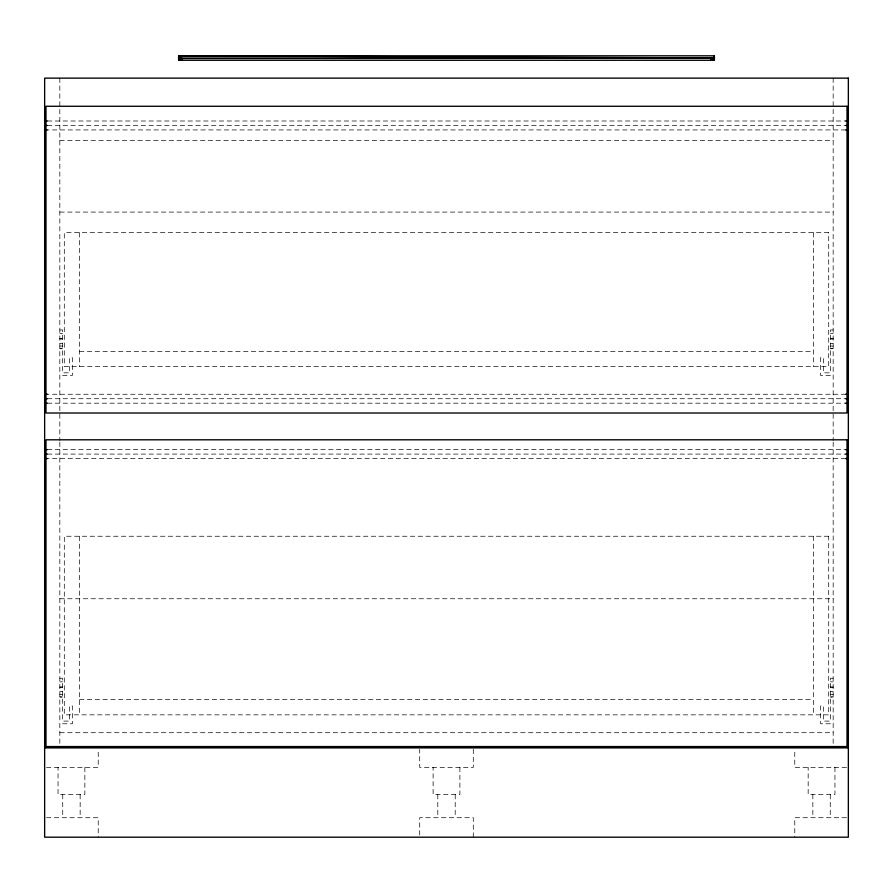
<?xml version="1.0" encoding="UTF-8"?>
<svg xmlns="http://www.w3.org/2000/svg" width="893" height="893" viewBox="0 0 893 893"><rect width="100%" height="100%" fill="white"/><g stroke="black" fill="none" stroke-linecap="round" stroke-linejoin="round"><path stroke-width="0.67" stroke-dasharray="4.46 3.35" d="M47.441 121.002L845.559 121.002M47.441 125.466L845.559 125.466M44.65 129.931L845.593 129.931M59.831 140.648L833.169 140.648M59.831 212.088L833.169 212.088M59.831 329.964L62.51 329.964L62.51 372.827L69.654 372.827L69.654 357.646L72.333 357.646L72.333 375.506L59.831 375.506M833.169 329.964L830.49 329.964L830.49 372.827L823.346 372.827L823.346 357.646L820.667 357.646L820.667 375.506L833.169 375.506M59.831 333.625L62.51 333.536M830.49 333.625L833.169 333.536M59.831 338.804L62.51 338.804M830.49 338.804L833.169 338.804M59.831 338.894L62.51 338.894M830.49 338.894L833.169 338.894M59.831 343.358L62.51 343.37M830.49 343.358L833.169 343.358M59.831 346.037L62.51 346.037M830.49 346.037L833.169 346.037M79.477 351.396L813.523 351.396M44.65 394.26L845.593 394.26M47.441 398.724L845.559 398.724M47.441 403.189L845.559 403.189M47.441 449.625L845.559 449.625M47.441 454.091L845.559 454.091M44.65 458.555L845.593 458.555M59.831 598.756L833.169 598.756M59.831 678.234L62.51 678.234L62.51 721.097L69.654 721.097L69.654 705.916L72.333 705.916L72.333 723.776L59.831 723.776M833.169 678.234L830.49 678.234L830.49 721.097L823.346 721.097L823.346 705.916L820.667 705.916L820.667 723.776L833.169 723.776M59.831 681.895L62.51 681.805M830.49 681.805L833.169 681.895M59.831 687.074L62.51 687.074M830.49 687.074L833.169 687.074M59.831 687.163L62.51 687.163M830.49 687.163L833.169 687.163M59.831 691.629L62.51 691.629M830.49 691.629L833.169 691.629M59.831 694.308L62.51 694.308M830.49 694.308L833.169 694.308M79.477 699.665L813.523 699.665M59.831 732.707L833.169 732.707M46.481 767.366L98.23 767.366L98.23 749.283M846.519 767.366L794.77 767.366L794.77 749.283M46.481 817.709L98.23 817.709L98.23 837.188M846.519 817.709L794.77 817.709L794.77 837.188M834.955 767.366L834.955 794.502L808.165 794.502L808.165 767.366M833.169 78.138L833.169 440.774M833.169 442.135L833.169 747.887M830.267 794.502L830.267 817.709M813.523 232.626L813.523 366.576M813.523 536.246L813.523 714.846M812.853 794.502L812.853 817.709M473.29 749.283L473.29 767.366L419.71 767.366L419.71 749.283M473.29 837.188L473.29 817.709L419.71 817.709L419.71 837.188M459.895 767.366L459.895 794.502L433.105 794.502L433.105 767.366M455.207 794.502L455.207 817.709M437.793 794.502L437.793 817.709M84.835 767.366L84.835 794.502L58.045 794.502L58.045 767.366M80.147 794.502L80.147 817.709M79.477 232.626L79.477 366.576M79.477 536.246L79.477 714.846M62.733 794.502L62.733 817.709M59.831 78.138L59.831 440.774M59.831 442.135L59.831 747.887M828.704 232.626L64.296 232.626L64.296 366.576L828.704 366.576L828.704 232.626M62.51 348.705L59.831 348.705L62.51 348.716M833.169 348.705L830.49 348.705L833.169 348.716M828.704 536.246L64.296 536.246L64.296 714.846L828.704 714.846L828.704 536.246M62.51 696.975L59.831 696.975L62.51 696.986M833.169 696.975L830.49 696.975L833.169 696.986"/><path stroke-width="1.34" d="M178.6 55.812L179.381 58.268L178.968 60.277L178.6 55.812L714.4 55.812L714.4 60.277L178.6 60.277L178.6 55.812L714.4 57.9L714.032 60.277L713.619 58.268L182.172 58.48L178.6 57.9M178.689 60.277L178.834 59.184M714.3 58.034L712.402 60.277L712.402 58.425L711.643 60.277L710.828 58.48L710.828 60.277L711.643 58.469L713.06 58.358L713.619 60.277L714.4 57.9L179.381 58.268L179.381 60.277L179.939 58.358L180.598 60.277L181.357 58.469L182.172 60.277L182.172 58.48L179.381 58.268L179.939 60.277L180.598 58.425L181.357 60.277L182.172 58.48M44.65 121.002L47.441 121.002M845.559 121.002L848.35 121.002M44.65 125.466L47.441 125.466M845.559 125.466L848.35 125.466M44.65 129.931L47.441 129.931M845.559 129.931L848.35 129.931M44.65 394.26L47.441 394.26M845.559 394.26L848.35 394.26M44.65 398.724L47.441 398.724M845.559 398.724L848.35 398.724M44.65 403.189L47.441 403.189M845.559 403.189L848.35 403.189M44.65 449.625L47.441 449.625M845.559 449.625L848.35 449.625M44.65 454.091L47.441 454.091M845.559 454.091L848.35 454.091M44.65 458.555L47.441 458.555M845.559 458.555L848.35 458.555M44.65 747.887L848.35 747.887M179.18 59.239L179.381 60.277M714.3 55.812L714.3 60.277L714.032 58.157L713.06 58.358L712.402 60.277L711.643 58.469L711.643 60.277M714.032 55.812L714.032 60.277M713.619 58.268L713.619 60.277M181.357 58.469L181.357 60.277M180.598 58.425L180.598 60.277M179.939 58.358L179.939 60.277M178.957 55.812L178.957 60.277M848.35 78.138L44.65 78.138L44.65 837.188L848.35 837.188L848.35 78.138M847.01 106.267L45.989 106.267L45.989 413.012L847.01 413.012L847.01 106.267M847.01 439.803L45.989 439.803L45.989 746.548L847.01 746.548L847.01 439.803"/></g></svg>
